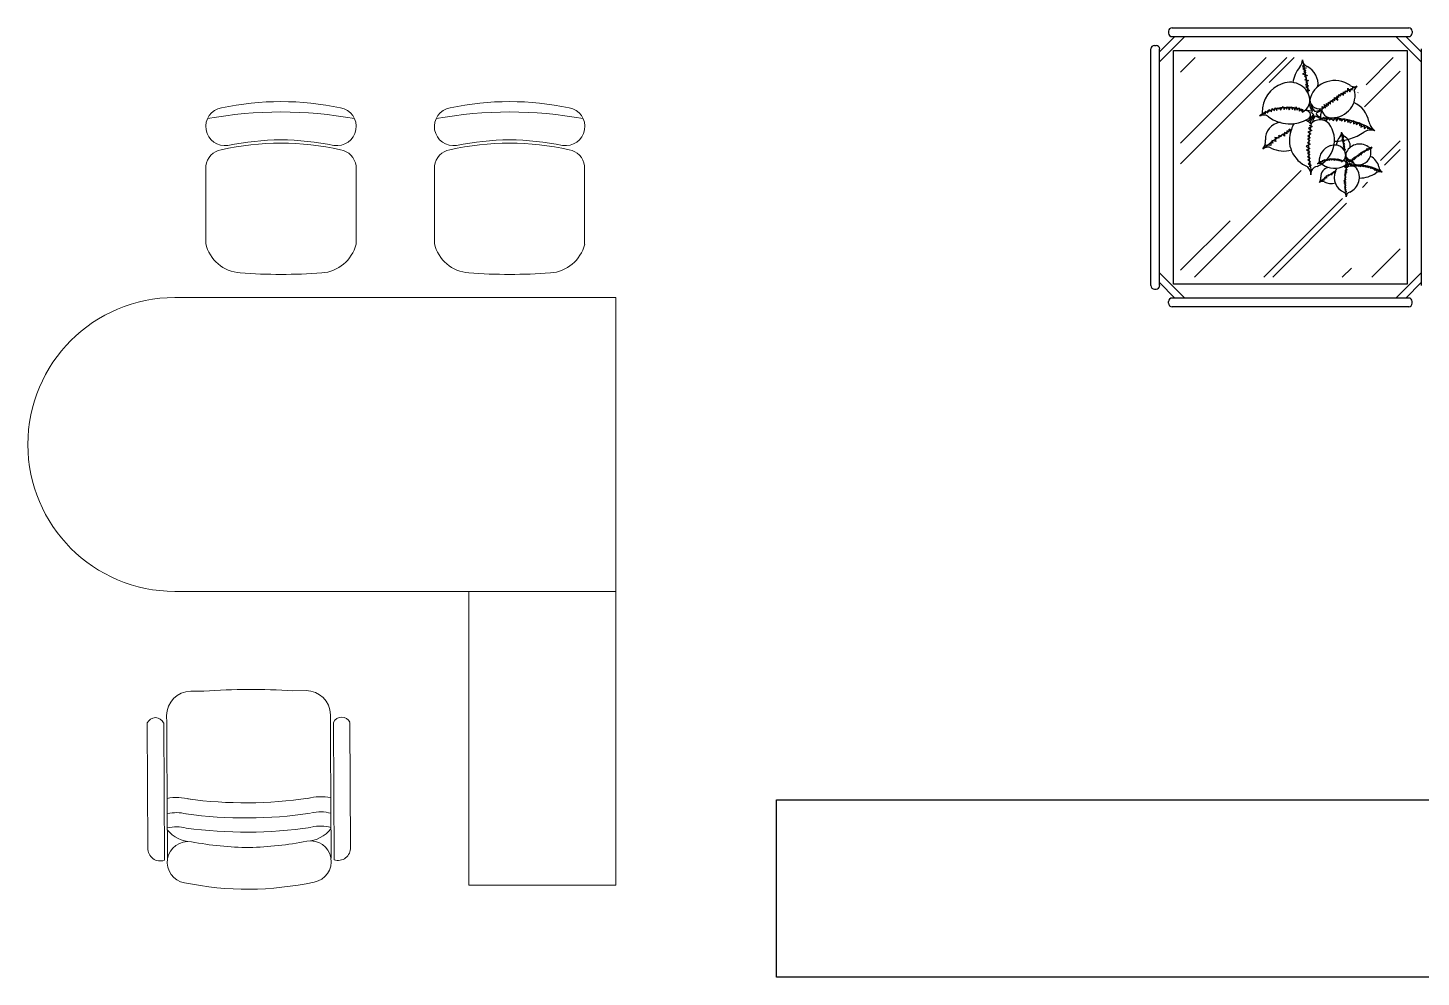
# Model space of a CAD drawing. Header units: millimetres. Extents: x 6919 to 14039, y 2520 to 4279.
# Drawn here: x 13693.1 to 13829.7, y 3676.1 to 3769.2 of the extents above; entities that cross this region are included whole.
import ezdxf

# ---------------------------------------------------------------- set-up
doc = ezdxf.new("R2010")
doc.units = ezdxf.units.MM
doc.layers.add('Furniture', color=252, linetype='Continuous', lineweight=0)
doc.layers.add('SectionCutEdges', color=7, linetype='Continuous')

# ---------------------------------------------------------------- blocks, each defined once
blk = doc.blocks.new('Office_desk_set')
for p, q in [((-1255.2, 242.7), (-1255.2, 403.8)), ((-795.2, 242), (-795.2, 403.8)), ((-555.2, 242.7), (-555.2, 403.8)), ((-95.2, 242), (-95.2, 403.8)), ((-1255.2, 165), (-1255.2, 242.7)), ((-795.2, 163.2), (-795.2, 242)), ((-555.2, 165), (-555.2, 242.7)), ((-95.2, 163.2), (-95.2, 242)), ((-1350, 0), (0, 0)), ((0, 0), (0, -900)), ((0, -900), (-1350, -900)), ((-450, -1800), (-450, -900)), ((-450, -900), (0, -900)), ((0, -900), (0, -1800)), ((-1301.3, -1205.9), (-1294, -1205.9)), ((-1261.1, -1205.7), (-1294, -1205.9)), ((-988.8, -1204.3), (-948.3, -1204)), ((-873.6, -1301.1), (-873.8, -1277.7)), ((-1434.3, -1302.9), (-1432.2, -1686)), ((-1384.1, -1302.7), (-1381.9, -1723.6)), ((-1374.9, -1302.7), (-1375, -1280.4)), ((-1374.9, -1302.4), (-1374.4, -1369.9)), ((-873.6, -1301.1), (-873.4, -1368.6)), ((-864.4, -1301.3), (-862.1, -1722.2)), ((-814.3, -1301), (-812.2, -1684)), ((-1374.5, -1370.7), (-1372.7, -1717.8)), ((-873.2, -1369.4), (-871.4, -1716.5)), ((0, -1800), (-450, -1800))]:
    blk.add_line(p, q)
at = {"linetype": 'Continuous'}
for centre, radius, start, end in [((-1025, -282.4), 882.4, 78.0899, 101.9101), ((-325, -282.4), 882.4, 78.0899, 101.9101), ((-1197.1, 523.5), 58.3, 99.8988, 279.7522), ((-852.9, 523.5), 58.3, 260.2478, 80.1012), ((-497.1, 523.5), 58.3, 99.8988, 279.7522), ((-152.9, 523.5), 58.3, 260.2478, 80.1012), ((-1005.6, -479.7), 963, 91.1567, 100.8714), ((-1044.4, -479.7), 963, 79.1286, 88.8433), ((-305.6, -479.7), 963, 91.1567, 100.8714), ((-344.4, -479.7), 963, 79.1286, 88.8433), ((-1141.7, 191.7), 116.7, 193.2566, 265.9234), ((-908.3, 191.7), 116.7, 274.0766, 345.8334), ((-441.7, 191.7), 116.7, 193.2566, 265.9234), ((-208.3, 191.7), 116.7, 274.0766, 345.8334), ((-1025, 1828.6), 1757.7, 265.9234, 274.0766), ((-325, 1828.6), 1757.7, 265.9234, 274.0766), ((-1114.7, -3115.4), 1915.2, 86.2317, 94.3849), ((-1294.7, -1564.7), 102.3, 220.0354, 267.4848), ((-951.4, -1562.9), 102.3, 273.1318, 320.9947), ((-1309.6, -1729.7), 63.6, 80.5561, 260.4095), ((-1106.9, -635.4), 1049.3, 259.4369, 269.1516), ((-1149.2, -635.6), 1049.3, 271.465, 281.1797), ((-934.7, -1727.6), 63.6, 280.2071, 100.0605), ((-1126.9, -850.6), 961.4, 258.3982, 282.2184)]:
    blk.add_arc(centre, radius, start, end, dxfattribs=at)
for centre, radius, start, end in [((-1025, -681.7), 1249.9, 79.6211, 100.3789), ((-325, -681.7), 1249.9, 79.6211, 100.3789), ((-1025.2, -350), 822.9, 77.1708, 102.8292), ((-325.2, -350), 822.9, 77.1708, 102.8292), ((-1197.8, 395.3), 58, 100.0307, 171.6517), ((-852.6, 395.3), 58, 8.3483, 79.9693), ((-497.8, 395.3), 58, 100.0307, 171.6517), ((-152.6, 395.3), 58, 8.3483, 79.9693), ((-1350, -450), 450, 90, 270), ((-1300.9, -1280), 74.1, 90.3083, 180.3083), ((-947.9, -1278.1), 74.1, 0.3083, 90.3083), ((-1409.2, -1314.2), 27.5, 24.5958, 155.829), ((-839.2, -1312.5), 27.5, 24.7876, 156.0208), ((-848.5, -1312.5), 27.5, 204.3355, 206.5711), ((-1344.8, -1689.6), 158.4, 74.7531, 100.4859), ((-1132.4, -227.9), 1319.7, 262.2773, 278.3393), ((-903.7, -1687.2), 158.4, 78.6001, 104.4332), ((-1344.8, -1689.6), 112.1, 74.7531, 104.4332), ((-903.7, -1687.2), 112.1, 73.6429, 104.4332), ((-1344.6, -1733), 112.1, 74.7531, 104.4332), ((-1132.4, -227.9), 1366, 262.2773, 278.3393), ((-903.4, -1730.6), 112.1, 73.6429, 104.4332), ((-1132.2, -271.3), 1366, 262.2773, 278.3393), ((-1394.2, -1687.5), 38.1, 177.6524, 288.8331), ((-850.2, -1686), 38.1, 251.7835, 2.9643)]:
    blk.add_arc(centre, radius, start, end)
blk = doc.blocks.new('Cupboard')
at = {"layer": 'SectionCutEdges', "color": 251, "true_color": 0x636466}
blk.add_lwpolyline([(-72.04, 17.38), (-0.04, 17.38), (0, 0), (-72.04, 0)], close=True, dxfattribs=at)

msp = doc.modelspace()

# ---------------------------------------------------------------- hatches: boundary and pattern name
at = {"true_color": 0x636466}
h = msp.add_hatch(dxfattribs=at)
h.set_pattern_fill('AR-RROOF', color=251, scale=10.255502, angle=45, style=0)
h.set_pattern_definition([(45, (11402.209, 7285.97), (8.702082, 23.205552), [153.83253, -20.511, 51.2775, -10.2555]), (45, (11408.228, 7299.241), (-16.896542, 2.393073), [30.7665, -3.38432, 61.53301, -7.69163]), (45, (11399.671, 7295.76), (32.850359, 42.567684), [82.04402, -14.3577, 41.02201, -10.2555])])
h.paths.add_polyline_path([(13806.11, 3744.8), (13806.11, 3766.34), (13827.65, 3766.34), (13827.65, 3744.8)])
h.paths.add_polyline_path([(13821.63, 3764.47), (13820.53, 3764.06), (13819.91, 3763.78), (13819.7, 3764.47), (13819.22, 3765.09), (13818.66, 3765.58), (13818.52, 3765.99), (13818.39, 3766.2), (13818.04, 3766.27), (13817.56, 3765.16), (13817.07, 3764.54), (13817.07, 3763.99), (13815.97, 3763.99), (13814.72, 3763.16), (13813.69, 3761.3), (13813.69, 3760.33), (13813.69, 3759.64), (13814.52, 3759.92), (13815.07, 3759.85), (13814.66, 3759.57), (13814.1, 3758.67), (13814.17, 3757.77), (13814.1, 3756.81), (13814.52, 3756.88), (13815.9, 3756.74), (13817.07, 3756.74), (13817.83, 3755.36), (13818.66, 3754.53), (13819.08, 3754.18), (13819.35, 3754.74), (13819.42, 3753.84), (13820.67, 3753.42), (13821.22, 3753.49), (13821.77, 3752.73), (13822.39, 3752.04), (13822.88, 3752.53), (13823.98, 3753.36), (13823.91, 3753.98), (13824.81, 3754.18), (13826.4, 3754.53), (13826.4, 3755.43), (13825.78, 3756.19), (13825.16, 3756.74), (13825.23, 3757.43), (13824.88, 3757.64), (13824.88, 3758.47), (13825.37, 3758.53), (13825.37, 3759.36), (13824.95, 3760.05), (13824.4, 3761.43), (13823.5, 3761.64), (13823.5, 3762.88), (13824.61, 3763.57), (13823.71, 3763.85), (13822.46, 3764.33)], flags=16)

# ---------------------------------------------------------------- linework, layer by layer
at = {"color": 251, "true_color": 0x636466}
for p, q in [((13805.28, 3769.25), (13828.48, 3769.25)), ((13806.53, 3768.39), (13804.06, 3765.92)), ((13805.56, 3768.39), (13804.06, 3766.89)), ((13804.93, 3768.91), (13804.93, 3768.73)), ((13805.28, 3768.39), (13828.48, 3768.39)), ((13827.23, 3768.39), (13829.7, 3765.92)), ((13828.19, 3768.39), (13829.7, 3766.89)), ((13828.82, 3768.91), (13828.82, 3768.73)), ((13803.2, 3743.97), (13803.2, 3767.18)), ((13803.55, 3767.52), (13803.72, 3767.52)), ((13804.06, 3743.97), (13804.06, 3767.18)), ((13805.43, 3744.12), (13805.43, 3767.03)), ((13805.43, 3767.03), (13828.33, 3767.03)), ((13828.33, 3767.03), (13828.33, 3744.12)), ((13829.7, 3767.18), (13829.7, 3743.97)), ((13818.04, 3765.54), (13818.26, 3765.47)), ((13818.26, 3765.47), (13818.08, 3765.44)), ((13818.08, 3765.44), (13818.44, 3765.3)), ((13818.44, 3765.3), (13818.11, 3765.24)), ((13818.11, 3765.24), (13818.4, 3765.07)), ((13818.4, 3765.07), (13818.18, 3765.04)), ((13818.18, 3765.04), (13818.4, 3764.87)), ((13818.4, 3764.87), (13818.08, 3764.73)), ((13818.08, 3764.73), (13818.54, 3764.57)), ((13818.54, 3764.57), (13818.26, 3764.5)), ((13818.26, 3764.5), (13818.47, 3764.3)), ((13818.47, 3764.3), (13818.29, 3764.16)), ((13818.29, 3764.16), (13818.65, 3764.1)), ((13818.58, 3763.83), (13818.36, 3763.66)), ((13818.36, 3763.66), (13818.65, 3763.56)), ((13818.65, 3764.1), (13818.4, 3763.96)), ((13818.4, 3763.96), (13818.58, 3763.83)), ((13818.65, 3763.56), (13818.4, 3763.46)), ((13818.4, 3763.46), (13818.62, 3763.29)), ((13818.62, 3763.29), (13818.51, 3763.26)), ((13818.51, 3763.26), (13818.76, 3763.09)), ((13818.76, 3763.09), (13818.54, 3762.99)), ((13821.21, 3762.42), (13821.53, 3762.16)), ((13821.24, 3762.12), (13821.21, 3762.42)), ((13821.46, 3762.59), (13821.64, 3762.42)), ((13821.53, 3762.16), (13821.46, 3762.59)), ((13821.64, 3762.72), (13821.82, 3762.59)), ((13821.64, 3762.42), (13821.64, 3762.72)), ((13821.82, 3762.59), (13821.85, 3762.83)), ((13821.85, 3762.83), (13822.07, 3762.66)), ((13822.07, 3762.96), (13822.25, 3762.79)), ((13822.07, 3762.66), (13822.07, 3762.96)), ((13822.25, 3762.79), (13822.29, 3763.06)), ((13822.29, 3763.06), (13822.47, 3762.96)), ((13822.47, 3762.96), (13822.5, 3763.33)), ((13822.5, 3763.33), (13822.72, 3762.96)), ((13822.72, 3762.96), (13822.79, 3763.26)), ((13822.79, 3763.26), (13822.93, 3763.13)), ((13822.93, 3763.13), (13823.01, 3763.43)), ((13814.26, 3760.95), (13814.44, 3760.82)), ((13814.33, 3760.75), (13814.26, 3760.95)), ((13814.44, 3761.08), (13814.66, 3760.92)), ((13814.44, 3760.82), (13814.44, 3761.08)), ((13814.66, 3761.15), (13814.8, 3761.05)), ((13814.66, 3760.92), (13814.66, 3761.15)), ((13814.8, 3761.25), (13815.02, 3761.02)), ((13814.8, 3761.05), (13814.8, 3761.25)), ((13815.02, 3761.02), (13815.09, 3761.35)), ((13815.09, 3761.35), (13815.31, 3761.15)), ((13815.31, 3761.15), (13815.38, 3761.39)), ((13815.38, 3761.39), (13815.56, 3761.15)), ((13815.56, 3761.15), (13815.63, 3761.42)), ((13815.63, 3761.42), (13815.74, 3761.28)), ((13815.74, 3761.28), (13815.88, 3761.42)), ((13815.88, 3761.42), (13815.92, 3761.18)), ((13815.92, 3761.18), (13816.17, 3761.52)), ((13816.17, 3761.52), (13816.28, 3761.25)), ((13816.28, 3761.25), (13816.39, 3761.49)), ((13816.39, 3761.49), (13816.49, 3761.28)), ((13816.49, 3761.28), (13816.67, 3761.49)), ((13816.67, 3761.49), (13816.75, 3761.22)), ((13816.75, 3761.22), (13816.93, 3761.49)), ((13816.93, 3761.49), (13817.07, 3761.25)), ((13817.07, 3761.25), (13817.18, 3761.49)), ((13817.18, 3761.49), (13817.32, 3761.18)), ((13817.32, 3761.18), (13817.46, 3761.49)), ((13817.46, 3761.49), (13817.5, 3761.18)), ((13817.5, 3761.18), (13817.75, 3761.39)), ((13817.75, 3761.39), (13817.75, 3761.08)), ((13817.75, 3761.08), (13817.93, 3761.28)), ((13817.93, 3761.28), (13817.93, 3761.08)), ((13817.93, 3761.08), (13818.11, 3761.25)), ((13819.95, 3761.52), (13820.31, 3761.39)), ((13820.13, 3761.32), (13819.95, 3761.52)), ((13820.2, 3761.72), (13820.49, 3761.52)), ((13820.31, 3761.39), (13820.2, 3761.72)), ((13820.42, 3761.82), (13820.63, 3761.62)), ((13820.49, 3761.52), (13820.42, 3761.82)), ((13820.63, 3761.95), (13820.81, 3761.75)), ((13820.63, 3761.62), (13820.63, 3761.95)), ((13820.81, 3762.09), (13821.06, 3761.95)), ((13820.81, 3761.75), (13820.81, 3762.09)), ((13821.03, 3762.22), (13821.24, 3762.12)), ((13821.06, 3761.95), (13821.03, 3762.22)), ((13818.96, 3760.32), (13818.64, 3760.08)), ((13819.01, 3759.58), (13818.65, 3759.41)), ((13818.7, 3760.32), (13818.93, 3760.47)), ((13818.72, 3759.71), (13819.01, 3759.58)), ((13818.93, 3760.47), (13819.16, 3760.71)), ((13820.02, 3760.28), (13820.16, 3760.48)), ((13820.16, 3760.48), (13820.2, 3760.25)), ((13820.2, 3760.25), (13820.31, 3760.38)), ((13820.31, 3760.38), (13820.42, 3760.15)), ((13820.42, 3760.15), (13820.63, 3760.41)), ((13820.63, 3760.41), (13820.7, 3760.21)), ((13820.7, 3760.21), (13820.88, 3760.35)), ((13820.88, 3760.35), (13821.1, 3760.15)), ((13821.1, 3760.15), (13821.31, 3760.41)), ((13821.31, 3760.41), (13821.39, 3760.11)), ((13821.39, 3760.11), (13821.6, 3760.38)), ((13821.6, 3760.38), (13821.75, 3760.15)), ((13821.75, 3760.15), (13821.89, 3760.31)), ((13821.89, 3760.11), (13822.14, 3760.35)), ((13821.89, 3760.31), (13821.89, 3760.11)), ((13822.14, 3760.35), (13822.18, 3760.05)), ((13822.18, 3760.05), (13822.43, 3760.28)), ((13822.43, 3760.28), (13822.5, 3759.98)), ((13822.5, 3759.98), (13822.68, 3760.18)), ((13822.68, 3760.18), (13822.72, 3759.94)), ((13822.72, 3759.94), (13823.08, 3760.15)), ((13823.08, 3760.15), (13823.08, 3759.84)), ((13823.08, 3759.84), (13823.37, 3760.01)), ((13823.37, 3760.01), (13823.33, 3759.78)), ((13823.33, 3759.78), (13823.65, 3759.98)), ((13823.65, 3759.98), (13823.65, 3759.68)), ((13823.65, 3759.68), (13823.87, 3759.81)), ((13823.87, 3759.81), (13823.8, 3759.51)), ((13823.8, 3759.51), (13824.12, 3759.68)), ((13824.12, 3759.68), (13824.12, 3759.38)), ((13824.12, 3759.38), (13824.41, 3759.61)), ((13824.41, 3759.61), (13824.45, 3759.34)), ((13815.05, 3758.2), (13815.16, 3757.94)), ((13815.45, 3758.1), (13815.05, 3758.2)), ((13815.34, 3758.5), (13815.45, 3758.1)), ((13815.74, 3758.44), (13815.34, 3758.5)), ((13815.74, 3758.71), (13815.74, 3758.44)), ((13815.88, 3758.57), (13815.74, 3758.71)), ((13816.1, 3758.81), (13815.88, 3758.57)), ((13816.31, 3758.64), (13816.1, 3758.81)), ((13816.31, 3758.97), (13816.31, 3758.64)), ((13816.53, 3758.84), (13816.31, 3758.97)), ((13816.53, 3759.14), (13816.53, 3758.84)), ((13816.71, 3759.01), (13816.53, 3759.14)), ((13816.71, 3759.31), (13816.71, 3759.01)), ((13816.89, 3759.14), (13816.71, 3759.31)), ((13816.75, 3759.34), (13816.89, 3759.14)), ((13818.83, 3758.47), (13818.54, 3758.34)), ((13818.54, 3758.34), (13818.8, 3758.2)), ((13818.8, 3758.2), (13818.54, 3757.97)), ((13818.98, 3759.17), (13818.58, 3759.01)), ((13818.58, 3759.01), (13818.87, 3758.84)), ((13818.87, 3758.84), (13818.58, 3758.64)), ((13818.58, 3758.64), (13818.83, 3758.47)), ((13818.65, 3759.41), (13818.98, 3759.17)), ((13821.88, 3758.67), (13822, 3758.63)), ((13822, 3758.63), (13821.9, 3758.62)), ((13821.9, 3758.62), (13822.11, 3758.54)), ((13822.09, 3758.3), (13821.9, 3758.22)), ((13821.9, 3758.22), (13822.17, 3758.13)), ((13822.11, 3758.54), (13821.92, 3758.5)), ((13821.92, 3758.5), (13822.09, 3758.41)), ((13822.09, 3758.41), (13821.96, 3758.39)), ((13821.96, 3758.39), (13822.09, 3758.3)), ((13824.45, 3759.34), (13824.66, 3759.44)), ((13824.66, 3759.44), (13824.66, 3759.24)), ((13814.59, 3757.5), (13814.37, 3757.57)), ((13814.48, 3757.73), (13814.59, 3757.5)), ((13814.95, 3757.7), (13814.48, 3757.73)), ((13814.95, 3758.04), (13814.95, 3757.7)), ((13815.16, 3757.94), (13814.95, 3758.04)), ((13818.83, 3757.83), (13818.44, 3757.63)), ((13818.44, 3757.63), (13818.8, 3757.4)), ((13818.8, 3757.4), (13818.47, 3757.27)), ((13818.47, 3757.27), (13818.8, 3757.1)), ((13818.54, 3757.97), (13818.83, 3757.83)), ((13818.8, 3757.1), (13818.54, 3756.93)), ((13818.54, 3756.93), (13818.8, 3756.83)), ((13818.8, 3756.83), (13818.54, 3756.6)), ((13822.17, 3758.13), (13822, 3758.09)), ((13822, 3758.09), (13822.13, 3757.98)), ((13822.13, 3757.98), (13822.02, 3757.9)), ((13822.02, 3757.9), (13822.23, 3757.87)), ((13822.19, 3757.72), (13822.06, 3757.62)), ((13822.06, 3757.62), (13822.23, 3757.57)), ((13822.23, 3757.87), (13822.09, 3757.79)), ((13822.09, 3757.79), (13822.19, 3757.72)), ((13822.23, 3757.57), (13822.09, 3757.51)), ((13822.09, 3757.51), (13822.21, 3757.42)), ((13822.21, 3757.42), (13822.15, 3757.4)), ((13822.15, 3757.4), (13822.29, 3757.3)), ((13822.29, 3757.3), (13822.17, 3757.25)), ((13823.66, 3756.93), (13823.84, 3756.78)), ((13823.68, 3756.76), (13823.66, 3756.93)), ((13823.8, 3757.02), (13823.9, 3756.93)), ((13823.84, 3756.78), (13823.8, 3757.02)), ((13823.9, 3757.1), (13824, 3757.02)), ((13823.9, 3756.93), (13823.9, 3757.1)), ((13824, 3757.02), (13824.02, 3757.15)), ((13824.02, 3757.15), (13824.14, 3757.06)), ((13824.14, 3757.23), (13824.24, 3757.13)), ((13824.14, 3757.06), (13824.14, 3757.23)), ((13824.24, 3757.13), (13824.26, 3757.28)), ((13824.26, 3757.28), (13824.36, 3757.23)), ((13824.36, 3757.23), (13824.38, 3757.43)), ((13824.38, 3757.43), (13824.5, 3757.23)), ((13824.5, 3757.23), (13824.54, 3757.4)), ((13824.54, 3757.4), (13824.62, 3757.32)), ((13824.62, 3757.32), (13824.66, 3757.49)), ((13818.54, 3756.6), (13818.83, 3756.46)), ((13818.83, 3756.46), (13818.58, 3756.26)), ((13818.58, 3756.26), (13818.83, 3756.13)), ((13818.83, 3756.13), (13818.62, 3755.89)), ((13818.62, 3755.89), (13818.9, 3755.79)), ((13818.9, 3755.79), (13818.72, 3755.62)), ((13819.77, 3756.1), (13819.87, 3756.03)), ((13819.81, 3755.99), (13819.77, 3756.1)), ((13819.87, 3756.18), (13819.99, 3756.08)), ((13819.87, 3756.03), (13819.87, 3756.18)), ((13819.99, 3756.22), (13820.07, 3756.16)), ((13820.07, 3756.27), (13820.19, 3756.14)), ((13820.07, 3756.16), (13820.07, 3756.27)), ((13820.19, 3756.14), (13820.23, 3756.33)), ((13820.23, 3756.33), (13820.35, 3756.22)), ((13820.35, 3756.22), (13820.39, 3756.35)), ((13820.39, 3756.35), (13820.49, 3756.22)), ((13820.49, 3756.22), (13820.53, 3756.37)), ((13820.53, 3756.37), (13820.59, 3756.29)), ((13820.59, 3756.29), (13820.67, 3756.37)), ((13820.67, 3756.37), (13820.69, 3756.23)), ((13820.69, 3756.23), (13820.84, 3756.42)), ((13820.84, 3756.42), (13820.9, 3756.27)), ((13820.9, 3756.27), (13820.96, 3756.4)), ((13820.96, 3756.4), (13821.02, 3756.29)), ((13821.02, 3756.29), (13821.12, 3756.4)), ((13821.12, 3756.4), (13821.16, 3756.25)), ((13821.16, 3756.25), (13821.26, 3756.4)), ((13821.26, 3756.4), (13821.34, 3756.27)), ((13821.34, 3756.27), (13821.4, 3756.4)), ((13821.4, 3756.4), (13821.48, 3756.23)), ((13821.48, 3756.23), (13821.56, 3756.4)), ((13821.56, 3756.4), (13821.58, 3756.23)), ((13821.58, 3756.23), (13821.72, 3756.35)), ((13821.72, 3756.35), (13821.72, 3756.18)), ((13821.72, 3756.18), (13821.82, 3756.29)), ((13821.82, 3756.29), (13821.82, 3756.18)), ((13821.82, 3756.18), (13821.92, 3756.27)), ((13822.4, 3755.75), (13822.22, 3755.61)), ((13822.26, 3755.75), (13822.38, 3755.83)), ((13822.38, 3755.83), (13822.51, 3755.97)), ((13822.95, 3756.42), (13823.15, 3756.35)), ((13823.05, 3756.31), (13822.95, 3756.42)), ((13822.99, 3755.73), (13823.07, 3755.84)), ((13823.07, 3755.84), (13823.09, 3755.71)), ((13823.09, 3756.53), (13823.25, 3756.42)), ((13823.15, 3756.35), (13823.09, 3756.53)), ((13823.09, 3755.71), (13823.15, 3755.78)), ((13823.15, 3755.78), (13823.21, 3755.65)), ((13823.21, 3756.59), (13823.33, 3756.48)), ((13823.25, 3756.42), (13823.21, 3756.59)), ((13823.21, 3755.65), (13823.33, 3755.8)), ((13823.33, 3756.67), (13823.44, 3756.55)), ((13823.33, 3755.8), (13823.37, 3755.69)), ((13823.37, 3755.69), (13823.48, 3755.76)), ((13823.44, 3756.74), (13823.58, 3756.67)), ((13823.44, 3756.55), (13823.44, 3756.74)), ((13823.48, 3755.76), (13823.6, 3755.65)), ((13823.56, 3756.82), (13823.68, 3756.76)), ((13823.58, 3756.67), (13823.56, 3756.82)), ((13823.6, 3755.65), (13823.72, 3755.8)), ((13823.72, 3755.8), (13823.76, 3755.63)), ((13823.76, 3755.63), (13823.88, 3755.78)), ((13823.88, 3755.78), (13823.96, 3755.65)), ((13823.96, 3755.65), (13824.04, 3755.75)), ((13824.04, 3755.63), (13824.18, 3755.76)), ((13824.04, 3755.75), (13824.04, 3755.63)), ((13824.18, 3755.76), (13824.2, 3755.6)), ((13824.2, 3755.6), (13824.34, 3755.73)), ((13824.34, 3755.73), (13824.38, 3755.56)), ((13824.38, 3755.56), (13824.48, 3755.67)), ((13824.48, 3755.67), (13824.5, 3755.54)), ((13824.5, 3755.54), (13824.7, 3755.65)), ((13824.7, 3755.65), (13824.7, 3755.48)), ((13824.7, 3755.48), (13824.87, 3755.58)), ((13824.87, 3755.58), (13824.85, 3755.45)), ((13824.85, 3755.45), (13825.03, 3755.56)), ((13825.03, 3755.56), (13825.03, 3755.39)), ((13825.03, 3755.39), (13825.15, 3755.46)), ((13825.15, 3755.46), (13825.11, 3755.3)), ((13819.95, 3754.17), (13819.83, 3754.21)), ((13819.89, 3754.3), (13819.95, 3754.17)), ((13820.15, 3754.28), (13819.89, 3754.3)), ((13820.15, 3754.47), (13820.15, 3754.28)), ((13820.27, 3754.41), (13820.15, 3754.47)), ((13820.21, 3754.56), (13820.27, 3754.41)), ((13820.43, 3754.51), (13820.21, 3754.56)), ((13820.37, 3754.73), (13820.43, 3754.51)), ((13820.59, 3754.7), (13820.37, 3754.73)), ((13820.59, 3754.85), (13820.59, 3754.7)), ((13820.67, 3754.77), (13820.59, 3754.85)), ((13820.8, 3754.9), (13820.67, 3754.77)), ((13820.92, 3754.81), (13820.8, 3754.9)), ((13821.04, 3755.09), (13820.92, 3754.81)), ((13821.04, 3754.92), (13820.92, 3755)), ((13821.14, 3755.01), (13821.04, 3755.09)), ((13821.14, 3755.18), (13821.14, 3755.01)), ((13821.24, 3755.09), (13821.14, 3755.18)), ((13821.16, 3755.2), (13821.24, 3755.09)), ((13822.33, 3754.36), (13822.11, 3754.25)), ((13822.11, 3754.25), (13822.31, 3754.11)), ((13822.31, 3754.11), (13822.13, 3754.04)), ((13822.33, 3754.71), (13822.17, 3754.64)), ((13822.17, 3754.64), (13822.31, 3754.56)), ((13822.31, 3754.56), (13822.17, 3754.43)), ((13822.17, 3754.43), (13822.33, 3754.36)), ((13822.41, 3755.11), (13822.19, 3755.01)), ((13822.19, 3755.01), (13822.35, 3754.92)), ((13822.35, 3754.92), (13822.19, 3754.81)), ((13822.19, 3754.81), (13822.33, 3754.71)), ((13822.43, 3755.33), (13822.23, 3755.24)), ((13822.23, 3755.24), (13822.41, 3755.11)), ((13822.27, 3755.41), (13822.43, 3755.33)), ((13825.11, 3755.3), (13825.29, 3755.39)), ((13825.29, 3755.39), (13825.29, 3755.22)), ((13825.29, 3755.22), (13825.45, 3755.35)), ((13825.45, 3755.35), (13825.47, 3755.2)), ((13825.47, 3755.2), (13825.59, 3755.26)), ((13825.59, 3755.26), (13825.59, 3755.15)), ((13822.13, 3754.04), (13822.31, 3753.95)), ((13822.31, 3753.95), (13822.17, 3753.85)), ((13822.17, 3753.85), (13822.31, 3753.8)), ((13822.31, 3753.8), (13822.17, 3753.66)), ((13822.17, 3753.66), (13822.33, 3753.59)), ((13822.33, 3753.59), (13822.19, 3753.48)), ((13822.19, 3753.48), (13822.33, 3753.4)), ((13822.33, 3753.4), (13822.21, 3753.27)), ((13822.21, 3753.27), (13822.37, 3753.21)), ((13822.37, 3753.21), (13822.27, 3753.12)), ((13806.53, 3742.75), (13804.06, 3745.22)), ((13827.23, 3742.75), (13829.7, 3745.22)), ((13803.55, 3743.63), (13803.72, 3743.63)), ((13805.56, 3742.75), (13804.06, 3744.26)), ((13828.33, 3744.12), (13805.43, 3744.12)), ((13828.19, 3742.75), (13829.7, 3744.26)), ((13804.93, 3742.24), (13804.93, 3742.41)), ((13828.48, 3742.75), (13805.28, 3742.75)), ((13828.48, 3741.9), (13805.28, 3741.9)), ((13828.82, 3742.24), (13828.82, 3742.41))]:
    msp.add_line(p, q, dxfattribs=at)
for centre, start, end in [((13805.28, 3768.91), 90, 180), ((13828.48, 3768.91), 0, 90), ((13805.28, 3768.73), 180, 270), ((13828.48, 3768.73), 270, 0), ((13803.55, 3767.18), 90, 180), ((13803.72, 3767.18), 0, 90), ((13803.55, 3743.97), 180, 270), ((13803.72, 3743.97), 270, 0), ((13805.28, 3742.41), 90, 180), ((13805.28, 3742.24), 180, 270), ((13828.48, 3742.41), 0, 90), ((13828.48, 3742.24), 270, 0)]:
    msp.add_arc(centre, 0.342, start, end, dxfattribs=at)
for centre, major_axis, ratio, start_param, end_param in [((13820.57, 3763.47), (-3.47, 0), 0.931359, -0.64386, -0.12835), ((13816.78, 3766.12), (-1.28, 0), 0.931359, 2.497732, 3.141566), ((13798.5, 3761.39), (20.2, 0), 0.931359, 0.079161, 0.254194), ((13818.98, 3766.2), (-0.928, 0), 0.931359, 0.095049, 1.048204), ((13817.44, 3763.72), (2.15, 0), 0.931359, -0.117085, 1.048204), ((13817.21, 3761.11), (-3.09, 0), 0.931359, -1.210835, 0.057502), ((13816.82, 3762.08), (1.97, 0), 0.931359, 0.080445, 1.930758), ((13821.23, 3761.75), (-2.5, 0), 0.931359, 4.069383, 5.990613), ((13819.73, 3762.17), (-0.935, 0), 0.931359, -0.292573, 1.81957), ((13829.2, 3752.37), (-13.3, 0), 0.931359, -1.118727, -0.806659), ((13820.88, 3762.6), (-2.34, 0), 0.931359, 1.594581, 3.412072), ((13823.15, 3764.14), (-0.715, 0), 0.931359, 0.92779, 1.908697), ((13826.49, 3761.2), (-3.97, 0), 0.931359, -0.676061, -0.565041), ((13816.59, 3757.14), (4.62, 0), 0.931359, 1.233746, 2.201938), ((13813.78, 3760.92), (0.351, 0), 0.931359, -1.29861, 0.057502), ((13817.44, 3762.12), (-1.35, 0), 0.931359, 2.014039, 3.222037), ((13818.37, 3760.69), (0.476, 0), 0.931359, -0.999365, 2.417245), ((13819.57, 3764.46), (3.67, 0), 0.931359, 4.383389, 4.574189), ((13821.18, 3762.47), (-2.6, 0), 0.931359, 0.310142, 0.617664), ((13818.89, 3760.62), (-0.301, 0), 0.931359, 3.236326, 5.013036), ((13820.84, 3762.32), (-2.08, 0), 0.931359, 0.258874, 0.700688), ((13819.33, 3761.7), (0.681, 0), 0.931359, 4.605943, 5.560187), ((65296.54, -82592.35), (106049.65, 4.19), 0.931356, 2.077581, 2.077587), ((13821.59, 3760.51), (-1.76, 0), 0.931359, -0.405798, 0.1426), ((13820.91, 3761.3), (0.95, 0), 0.931359, 3.118446, 4.736174), ((13821.88, 3759.65), (2.73, 0), 0.931359, 0.168838, 1.107636), ((13814.24, 3760.04), (0.712, 0), 0.931359, 0.790943, 2.116581), ((13816.17, 3758.39), (1.74, 0), 0.931359, 1.746607, 3.213873), ((13816.83, 3762.93), (3.33, 0), 0.931359, 4.035858, 5.283821), ((13818.07, 3759.19), (-1.08, 0), 0.931359, -0.718865, -0.080308), ((13818.07, 3759.19), (-1.08, 0), 0.931359, 3.848767, 4.459185), ((13832.32, 3757.52), (-13.65, 0), 0.931359, -0.185903, 0.185903), ((13821.15, 3759.26), (2.46, 0), 0.931359, 2.489227, 2.831661), ((13819.78, 3759.13), (-1.18, 0), 0.931359, 3.850701, 5.574077), ((13819.96, 3759.98), (0.902, 0), 0.931359, 2.266453, 3.127398), ((13819.92, 3761.06), (-0.581, 0), 0.931359, 0.386029, 1.424245), ((13821.47, 3763.34), (-3.59, 0), 0.931359, 0.950586, 1.088264), ((13818.09, 3758.23), (-3.11, 0), 0.931359, 2.040895, 3.730687), ((13820.12, 3759.27), (-1.11, 0), 0.931359, -1.320146, -1.172986), ((13820.81, 3753.25), (7.67, 0), 0.931359, 0.968732, 1.684797), ((13826.24, 3760.34), (-1.68, 0), 0.931359, 0.168838, 0.870004), ((13825.87, 3745.13), (-17.59, 0), 0.931359, -1.036863, -0.843243), ((13812.89, 3758.17), (-1.55, 0), 0.931359, 2.554351, 3.213873), ((13819.86, 3758.22), (-3.08, 0), 0.931359, -0.376714, 1.142644), ((13821.12, 3762.88), (-5.1, 0), 0.931359, 1.587494, 2.189866), ((13823.3, 3757.51), (1.94, 0), 0.931359, 2.497732, 3.013243), ((13821.18, 3759), (-0.716, 0), 0.931359, 2.497732, 3.141566), ((13810.94, 3756.35), (-11.31, 0), 0.931359, 3.220754, 3.395787), ((13822.41, 3759.05), (0.52, 0), 0.931359, 3.236642, 4.189797), ((13821.55, 3757.66), (-1.2, 0), 0.931359, 3.024508, 4.189797), ((13824.75, 3758.13), (1.16, 0), 0.931359, 1.216661, 2.189866), ((13814.66, 3756.89), (0.7, 0), 0.931359, 1.064334, 2.325811), ((13816.23, 3759.54), (-2.55, 0), 0.931359, 1.064334, 1.872975), ((13821.42, 3756.19), (1.73, 0), 0.931359, 1.930758, 3.199095), ((13821.2, 3756.73), (-1.1, 0), 0.931359, 3.222037, 5.07235), ((13821.55, 3756.76), (0.757, 0), 0.931359, -1.127553, 0.080445), ((13822.83, 3756.78), (-0.524, 0), 0.931359, -0.292573, 1.81957), ((13823.67, 3756.55), (-1.4, 0), 0.931359, 4.069383, 5.990613), ((13828.13, 3751.3), (7.45, 0), 0.931359, 2.022865, 2.334934), ((13823.47, 3757.02), (1.31, 0), 0.931359, -1.547012, 0.270479), ((13824.75, 3757.89), (-0.4, 0), 0.931359, 0.92779, 1.908697), ((13826.61, 3756.24), (2.22, 0), 0.931359, 2.465532, 2.576551), ((13817.85, 3754.91), (-1.04, 0), 0.931359, 3.066124, 3.935023), ((13819.66, 3754.94), (-0.784, 0), 0.931359, -1.361808, 0.131882), ((13821.07, 3753.97), (2.59, 0), 0.931359, 1.233746, 2.201938), ((13819.5, 3756.09), (-0.196, 0), 0.931359, 1.842983, 3.199095), ((13819.76, 3755.59), (0.399, 0), 0.931359, 0.790943, 2.116581), ((13820.84, 3754.67), (-0.976, 0), 0.931359, -1.394986, 0.07228), ((13821.2, 3757.21), (1.87, 0), 0.931359, 4.035858, 5.283821), ((13821.9, 3755.12), (0.604, 0), 0.931359, 2.422728, 3.061285), ((13822.07, 3755.96), (0.267, 0), 0.931359, -0.999365, 2.417245), ((13821.9, 3755.12), (-0.604, 0), 0.931359, 3.848767, 4.459185), ((13822.74, 3758.07), (2.05, 0), 0.931359, 4.383389, 4.574189), ((13829.88, 3754.18), (-7.65, 0), 0.931359, -0.185903, 0.185903), ((13823.64, 3756.96), (-1.46, 0), 0.931359, 0.310142, 0.617664), ((13822.36, 3755.92), (-0.168, 0), 0.931359, 3.236326, 5.013036), ((13823.62, 3755.16), (1.38, 0), 0.931359, 2.489227, 2.831661), ((13823.45, 3756.87), (-1.17, 0), 0.931359, 0.258874, 0.700688), ((13822.86, 3755.08), (-0.661, 0), 0.931359, 3.850701, 5.574077), ((13822.96, 3755.56), (-0.505, 0), 0.931359, -0.875139, -0.014195), ((13822.6, 3756.52), (-0.381, 0), 0.931359, 1.46435, 2.418595), ((42649.85, -44601.75), (-59387.45, 0.42), 0.93136, -1.063965, -1.063959), ((13822.94, 3756.17), (-0.325, 0), 0.931359, 0.386029, 1.424245), ((13823.8, 3757.44), (-2.01, 0), 0.931359, 0.950586, 1.088264), ((13821.91, 3754.58), (-1.74, 0), 0.931359, 2.040895, 3.730687), ((13823.05, 3755.16), (0.621, 0), 0.931359, 1.821447, 1.968607), ((13823.87, 3755.85), (-0.988, 0), 0.931359, -0.405798, 0.1426), ((13823.43, 3751.79), (4.3, 0), 0.931359, 0.968732, 1.684797), ((13823.49, 3756.3), (-0.532, 0), 0.931359, -0.023147, 1.594581), ((13824.04, 3755.37), (-1.53, 0), 0.931359, 3.310431, 4.249228), ((13826.47, 3755.76), (0.942, 0), 0.931359, 3.310431, 4.011597), ((13826.27, 3747.25), (9.85, 0), 0.931359, 2.10473, 2.29835), ((13819, 3754.54), (-0.869, 0), 0.931359, 2.554351, 3.213873), ((13819.99, 3753.83), (0.392, 0), 0.931359, 1.064334, 2.325811), ((13820.87, 3755.31), (-1.43, 0), 0.931359, 1.064334, 1.872975), ((13822.9, 3754.57), (1.73, 0), 0.931359, 2.764878, 4.284237), ((13823.61, 3757.18), (-2.86, 0), 0.931359, 1.587494, 2.189866), ((13825.64, 3754.52), (-0.649, 0), 0.931359, 4.358254, 5.331458), ((13821.78, 3752.72), (0.582, 0), 0.931359, -0.075469, 0.79343), ((13822.79, 3752.74), (0.439, 0), 0.931359, 1.779785, 3.273475)]:
    msp.add_ellipse(centre, major_axis=major_axis, ratio=ratio, start_param=start_param, end_param=end_param, dxfattribs=at)

# ---------------------------------------------------------------- block references
msp.add_blockref('Cupboard', (13838.52, 3676.14))
at = {"layer": 'Furniture', "color": 251, "true_color": 0x636466, "xscale": 0.03202534400064723, "yscale": 0.03202534400064723, "zscale": 0.03202534400064723}
msp.add_blockref('Office_desk_set', (13750.73, 3742.8), dxfattribs=at)

doc.saveas('drawing.dxf')
